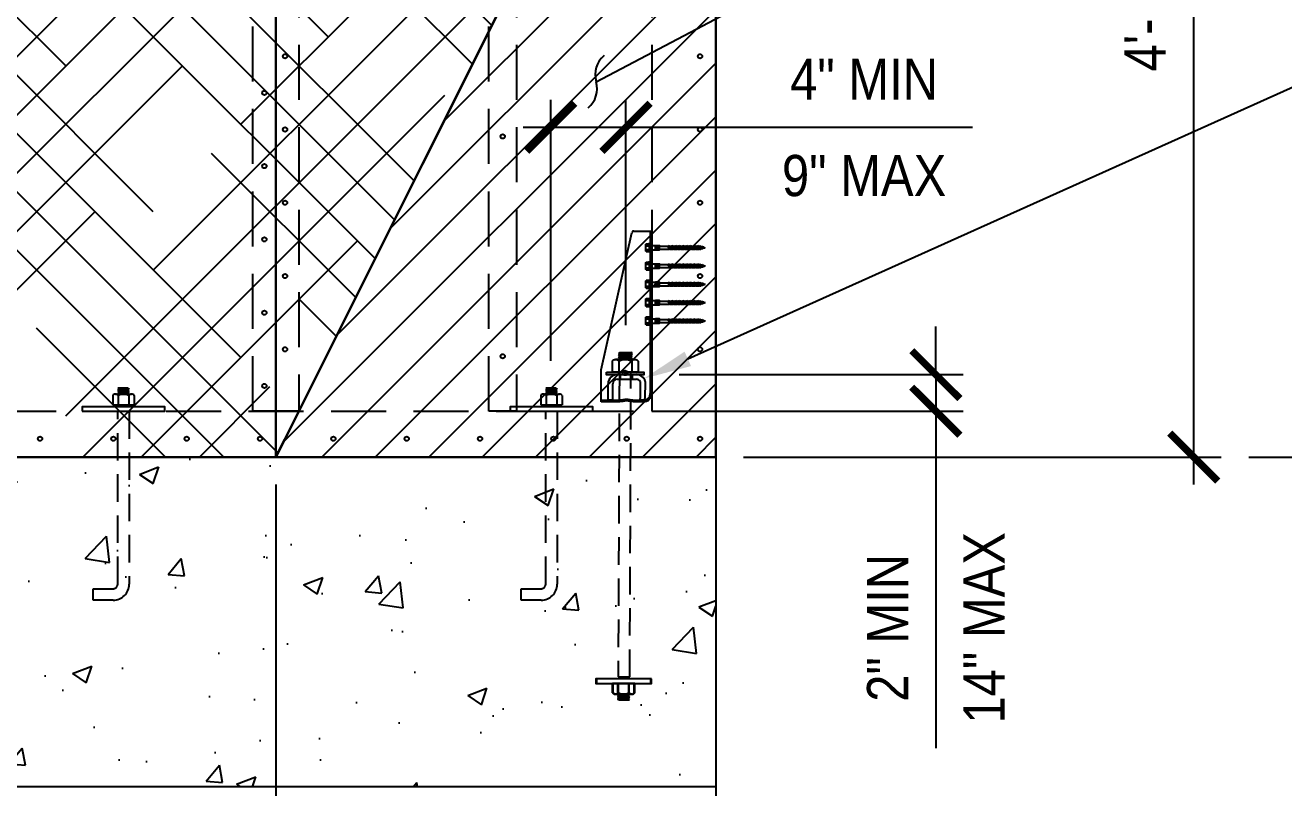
# Model space of a CAD drawing. Header units: inches. Extents: x -16404 to 14624, y -1591 to 16152.
# Drawn here: x 9926.6 to 9995.3, y 6090 to 6131.6 of the extents above; entities that cross this region are included whole.
import ezdxf
from ezdxf import colors
from ezdxf.entities.mleader import LeaderData, LeaderLine
from ezdxf.math import Vec2, Vec3
from ezdxf.xclip import XClip

# ---------------------------------------------------------------- set-up
doc = ezdxf.new("R2010")
doc.units = ezdxf.units.IN
doc.header["$LTSCALE"] = 24
doc.header["$MEASUREMENT"] = 0
doc.header["$XCLIPFRAME"] = 2
for name, pattern in [('HIDDEN2', [0.1875, 0.125, -0.0625]), ('HIDDEN4', [0.09375, 0.0625, -0.03125]), ('HIDDEN8', [0.04625, 0.03125, -0.015])]:
    doc.linetypes.add(name, pattern=pattern)
doc.layers.get('0').update_dxf_attribs({"linetype": 'CONTINUOUS'})
doc.layers.get('DefPoints').update_dxf_attribs({"color": 251, "linetype": 'CONTINUOUS'})
for name, color, linetype, plot in [('DESIGNER COMMENTS', 221, 'CONTINUOUS', False), ('NON-PLOT', 253, 'CONTINUOUS', False), ('S-ANNO-NONPLOT', 253, 'CONTINUOUS', False)]:
    doc.layers.add(name, color=color, linetype=linetype, plot=plot)
for name, color, linetype in [('S-ANNO-DIMS', 2, 'CONTINUOUS'), ('S-ANNO-NOTE', 4, 'CONTINUOUS'), ('S-BOLT', 2, 'CONTINUOUS'), ('S-CONC', 4, 'CONTINUOUS'), ('S-FASTENERS', 1, 'CONTINUOUS'), ('S-SIMPSON', 2, 'CONTINUOUS'), ('S-TYP DETAIL BLOCKS', 1, 'CONTINUOUS'), ('S-WOOD', 3, 'CONTINUOUS')]:
    doc.layers.add(name, color=color, linetype=linetype)
doc.layers.add('S-HATCH1', color=1, linetype='CONTINUOUS', transparency=0.5)
doc.layers.add('S-HATCH2', color=2, linetype='CONTINUOUS', transparency=0.5)
doc.styles.add('Arial', font='arial.ttf', dxfattribs={"width": 0.85})
doc.dimstyles.new('DIM-24_Se', dxfattribs={"dimscale": 24, "dimtxt": 0.09375, "dimasz": 0.109375, "dimexe": 0.0625, "dimexo": 0.0625, "dimgap": 0.0625, "dimtad": 1, "dimdec": 4, "dimzin": 11, "dimdsep": 46, "dimlunit": 4, "dimtxsty": 'Arial', "dimblk": 'ARCHTICK', "dimcen": 0.125, "dimdle": 0.0625, "dimclrd": 256, "dimclre": 256, "dimclrt": 4, "dimadec": 0, "dimazin": 0, "dimtfac": 0.75, "dimtdec": 4, "dimtmove": 0, "dimatfit": 3, "dimfxl": 1, "dimfrac": 1, "dimtolj": 1, "dimtzin": 0, "dimarcsym": 0})

# ---------------------------------------------------------------- blocks, each defined once
blk = doc.blocks.new('NUT-w-3in-WASHER-sm-new')
at = {"layer": 'S-SIMPSON'}
for p, q in [((-0.586, 0.758), (-0.586, 0.25)), ((-0.439, 0.836), (0.44, 0.836)), ((0.245, 1.148), (-0.312, 1.148)), ((-0.312, 1.148), (-0.245, 1.109)), ((-0.312, 1.07), (-0.245, 1.109)), ((0.313, 1.031), (-0.312, 1.07)), ((-0.312, 1.07), (-0.245, 1.031)), ((-0.312, 0.992), (-0.245, 1.031)), ((0.313, 0.953), (-0.312, 0.992)), ((-0.312, 0.992), (-0.245, 0.953)), ((-0.312, 0.914), (-0.245, 0.953)), ((0.313, 0.875), (-0.312, 0.914)), ((-0.312, 0.914), (-0.245, 0.875)), ((-0.312, 0.836), (-0.245, 0.875)), ((-0.293, 0.758), (-0.293, 0.25)), ((-0.245, 1.109), (0.245, 1.07)), ((-0.245, 1.031), (0.245, 0.992)), ((-0.245, 0.953), (0.245, 0.914)), ((-0.245, 0.875), (0.245, 0.836)), ((0.313, 1.109), (-0.055, 1.132)), ((0.245, 1.148), (0.245, 1.148)), ((0.245, 1.148), (0.313, 1.109)), ((0.245, 1.07), (0.313, 1.109)), ((0.245, 1.07), (0.313, 1.031)), ((0.245, 0.992), (0.313, 1.031)), ((0.245, 0.992), (0.313, 0.953)), ((0.245, 0.914), (0.313, 0.953)), ((0.245, 0.914), (0.313, 0.875)), ((0.245, 0.836), (0.313, 0.875)), ((0.293, 0.758), (0.293, 0.25)), ((0.587, 0.758), (0.587, 0.25)), ((-0.586, 0.25), (-0.527, 0.25)), ((-0.527, 0.25), (0.527, 0.25)), ((0.527, 0.25), (0.587, 0.25))]:
    blk.add_line(p, q, dxfattribs=at)
blk.add_lwpolyline([(-1.5, 0), (1.5, 0), (1.5, 0.25), (-1.5, 0.25)], close=True, dxfattribs=at)
for centre, radius, start, end in [((-0.44, 0.659), 0.177, 33.89006, 146.10994), ((0, 0.247), 0.589, 60.15828, 119.84172), ((0.44, 0.659), 0.177, 33.89006, 146.10994)]:
    blk.add_arc(centre, radius, start, end, dxfattribs=at)
blk = doc.blocks.new('NUT-SM-THREADS-new')
for p, q in [((-0.703, 0.938), (0.704, 0.938)), ((0.392, 1.437), (-0.5, 1.437)), ((-0.5, 1.437), (-0.391, 1.375)), ((-0.5, 1.312), (-0.391, 1.375)), ((0.5, 1.25), (-0.5, 1.312)), ((-0.5, 1.312), (-0.391, 1.25)), ((-0.5, 1.187), (-0.391, 1.25)), ((0.5, 1.125), (-0.5, 1.187)), ((-0.5, 1.187), (-0.391, 1.125)), ((-0.5, 1.062), (-0.391, 1.125)), ((0.5, 1), (-0.5, 1.062)), ((-0.5, 1.062), (-0.391, 1)), ((-0.5, 0.938), (-0.391, 1)), ((-0.391, 1.375), (0.392, 1.312)), ((-0.391, 1.25), (0.392, 1.187)), ((-0.391, 1.125), (0.392, 1.062)), ((-0.391, 1), (0.392, 0.938)), ((0.5, 1.375), (-0.087, 1.412)), ((0.392, 1.437), (0.392, 1.437)), ((0.392, 1.437), (0.5, 1.375)), ((0.392, 1.312), (0.5, 1.375)), ((0.392, 1.312), (0.5, 1.25)), ((0.392, 1.187), (0.5, 1.25)), ((0.392, 1.187), (0.5, 1.125)), ((0.392, 1.062), (0.5, 1.125)), ((0.392, 1.062), (0.5, 1)), ((0.392, 0.938), (0.5, 1)), ((-0.938, 0.812), (-0.938, 0)), ((-0.938, 0), (-0.844, 0)), ((-0.844, 0), (0.844, 0)), ((-0.469, 0.812), (-0.469, 0)), ((0.469, 0.812), (0.469, 0)), ((0.844, 0), (0.939, 0)), ((0.939, 0.812), (0.939, 0))]:
    blk.add_line(p, q)
for centre, radius, start, end in [((-0.703, 0.655), 0.283, 33.89006, 146.10994), ((0, -0.005), 0.943, 60.15828, 119.84172), ((0.704, 0.655), 0.283, 33.89006, 146.10994)]:
    blk.add_arc(centre, radius, start, end)
blk = doc.blocks.new('*U381')
at = {"layer": 'S-WOOD', "color": 1}
blk.add_circle((0, 0), 0.119, dxfattribs=at)
blk = doc.blocks.new('*U382')
at = {"layer": 'S-WOOD', "color": 0, "linetype": 'ByBlock', "lineweight": -2, "transparency": 16777216}
for p in [(0, 16), (0, 12), (0, 8), (0, 4), (0, 0)]:
    blk.add_blockref('*U381', p, dxfattribs=at)
blk = doc.blocks.new('*U431')
at = {"layer": 'S-WOOD', "color": 1}
blk.add_circle((0, 0), 0.119, dxfattribs=at)
blk = doc.blocks.new('*U432')
at = {"layer": 'S-WOOD', "color": 0, "linetype": 'ByBlock', "lineweight": -2, "transparency": 16777216}
for p in [(0, 16), (0, 12), (0, 8), (0, 4), (0, 0)]:
    blk.add_blockref('*U431', p, dxfattribs=at)
blk = doc.blocks.new('*U383')
at = {"layer": 'S-WOOD', "color": 1}
blk.add_circle((0, 0), 0.119, dxfattribs=at)
blk = doc.blocks.new('*U384')
at = {"layer": 'S-WOOD', "color": 0, "linetype": 'ByBlock', "lineweight": -2, "transparency": 16777216}
for p in [(0, 16), (0, 12), (0, 8), (0, 4), (0, 0)]:
    blk.add_blockref('*U383', p, dxfattribs=at)
blk = doc.blocks.new('*U389')
at = {"layer": 'S-WOOD', "color": 1}
blk.add_circle((0, 0), 0.119, dxfattribs=at)
blk = doc.blocks.new('*U390')
at = {"layer": 'S-WOOD', "color": 0, "linetype": 'ByBlock', "lineweight": -2, "transparency": 16777216}
for p in [(0, 36), (0, 32), (0, 28), (0, 24), (0, 20), (0, 16), (0, 12), (0, 8), (0, 4), (0, 0)]:
    blk.add_blockref('*U389', p, dxfattribs=at)
blk = doc.blocks.new('*U414')
at = {"layer": 'S-WOOD', "color": 1}
blk.add_circle((0, 0), 0.119, dxfattribs=at)
blk = doc.blocks.new('*U415')
at = {"layer": 'S-WOOD', "color": 0, "linetype": 'ByBlock', "lineweight": -2, "transparency": 16777216}
for p in [(0, 12), (0, 0)]:
    blk.add_blockref('*U414', p, dxfattribs=at)
blk = doc.blocks.new('_ARCHTICK')
at = {"color": 0, "linetype": 'ByBlock', "const_width": 0.15}
blk.add_lwpolyline([(-0.5, -0.5), (0.5, 0.5)], dxfattribs=at)
blk = doc.blocks.new('*D2536')
at = {"layer": 'DefPoints', "color": 0, "transparency": 16777216}
for p in [(231.477, 100.559), (231.477, 98.559), (246.977, 98.559)]:
    blk.add_point(p, dxfattribs=at)
at = {"layer": 'S-ANNO-DIMS', "lineweight": -2, "transparency": 16777216}
for p, q in [((246.977, 100.559), (246.977, 103.184)), ((232.977, 100.559), (248.477, 100.559)), ((246.977, 100.559), (246.977, 98.559)), ((232.977, 98.559), (248.477, 98.559)), ((246.977, 98.559), (246.977, 80.165))]:
    blk.add_line(p, q, dxfattribs=at)
at = {"layer": 'S-ANNO-DIMS', "lineweight": -2, "transparency": 16777216, "xscale": 2.625, "yscale": 2.625, "zscale": 2.625}
for p, rotation in [((246.977, 100.559), 270), ((246.977, 98.559), 90)]:
    blk.add_blockref('_ARCHTICK', p, dxfattribs=dict(at, rotation=rotation))
at = {"layer": 'S-ANNO-DIMS', "color": 4, "transparency": 16777216, "char_height": 2.25, "attachment_point": 5, "rotation": 90, "style": 'Arial'}
for s, insert in [('\\A1;14" MAX', (249.608, 86.737)), ('\\A1;2" MIN', (244.347, 86.737))]:
    blk.add_mtext(s, dxfattribs=dict(at, insert=insert))
blk = doc.blocks.new('*D2537')
at = {"layer": 'DefPoints', "color": 0, "transparency": 16777216}
for p in [(234.977, 144.059), (261.047, 144.059), (234.977, 96.059)]:
    blk.add_point(p, dxfattribs=at)
at = {"layer": 'S-ANNO-DIMS', "lineweight": -2, "transparency": 16777216}
for p, q in [((261.047, 94.559), (261.047, 145.559)), ((236.477, 144.059), (262.547, 144.059)), ((236.477, 96.059), (262.547, 96.059))]:
    blk.add_line(p, q, dxfattribs=at)
at = {"layer": 'S-ANNO-DIMS', "lineweight": -2, "transparency": 16777216, "xscale": 2.625, "yscale": 2.625, "zscale": 2.625}
for p, rotation in [((261.047, 144.059), 90), ((261.047, 96.059), 270)]:
    blk.add_blockref('_ARCHTICK', p, dxfattribs=dict(at, rotation=rotation))
at = {"layer": 'S-ANNO-DIMS', "color": 4, "transparency": 16777216, "insert": (258.398, 122.737), "char_height": 2.25, "attachment_point": 5, "rotation": 90, "style": 'Arial'}
blk.add_mtext('\\A1;4\'-0" TYP', dxfattribs=at)
blk = doc.blocks.new('*D2538')
at = {"layer": 'DefPoints', "color": 0, "transparency": 16777216}
for p in [(210.977, 96.059), (234.977, 96.059), (210.977, 66.059)]:
    blk.add_point(p, dxfattribs=at)
at = {"layer": 'S-ANNO-DIMS', "lineweight": -2, "transparency": 16777216}
for p, q in [((210.977, 94.559), (210.977, 64.559)), ((234.977, 94.559), (234.977, 64.559)), ((236.477, 66.059), (209.477, 66.059))]:
    blk.add_line(p, q, dxfattribs=at)
at = {"layer": 'S-ANNO-DIMS', "lineweight": -2, "transparency": 16777216, "xscale": 2.625, "yscale": 2.625, "zscale": 2.625, "rotation": 180}
blk.add_blockref('_ARCHTICK', (210.977, 66.059), dxfattribs=at)
at = {"layer": 'S-ANNO-DIMS', "lineweight": -2, "transparency": 16777216, "xscale": 2.625, "yscale": 2.625, "zscale": 2.625}
blk.add_blockref('_ARCHTICK', (234.977, 66.059), dxfattribs=at)
at = {"layer": 'S-ANNO-DIMS', "color": 4, "transparency": 16777216, "insert": (222.977, 68.708), "char_height": 2.25, "attachment_point": 5, "style": 'Arial'}
blk.add_mtext('\\A1;2\'-0" TYP', dxfattribs=at)
blk = doc.blocks.new('PHD2-R')
for p, q in [((0, 1.75), (1.667, 9.219)), ((1.784, 9.312), (2.75, 9.312)), ((2.675, 9.312), (2.675, 0.45)), ((2.75, 9.312), (2.75, 0.45)), ((0, 0), (0, 1.75)), ((0.875, 1.481), (1.914, 1.481)), ((1.04, 1.481), (1.04, 1.231)), ((1.71, 1.231), (1.71, 1.481)), ((0.375, 0.106), (0.375, 0.981)), ((0.625, 0.106), (0.625, 0.981)), ((0.875, 1.231), (1.914, 1.231)), ((2.128, 1.111), (2.125, 0.176)), ((2.397, 1.111), (2.375, 0.176)), ((0.94, 0.075), (0, 0.075)), ((0.937, 0), (0, 0)), ((0.375, 0.106), (0.625, 0.106)), ((0.937, 0), (0.96, 0.005)), ((0.944, 0.079), (0.984, 0.087)), ((0.96, 0.005), (0.999, 0.013)), ((0.986, 0.087), (1.04, 0.097)), ((0.999, 0.013), (1.053, 0.023)), ((1.043, 0.097), (1.111, 0.107)), ((1.053, 0.023), (1.121, 0.032)), ((1.114, 0.107), (1.193, 0.114)), ((1.121, 0.032), (1.199, 0.039)), ((1.197, 0.114), (1.279, 0.116)), ((1.199, 0.039), (1.281, 0.041)), ((1.469, 0.116), (1.281, 0.116)), ((1.469, 0.041), (1.281, 0.041)), ((1.469, 0.041), (1.551, 0.039)), ((1.471, 0.116), (1.553, 0.114)), ((1.551, 0.039), (1.629, 0.032)), ((1.557, 0.114), (1.635, 0.107)), ((1.629, 0.032), (1.697, 0.023)), ((1.639, 0.107), (1.707, 0.097)), ((1.697, 0.023), (1.751, 0.013)), ((1.71, 0.097), (1.764, 0.087)), ((1.751, 0.013), (1.79, 0.005)), ((1.766, 0.087), (1.805, 0.079)), ((1.813, 0.075), (1.79, 0.08)), ((1.79, 0.005), (1.79, 0.005)), ((1.79, 0.005), (1.813, 0)), ((2.3, 0.075), (1.81, 0.075)), ((1.813, 0), (1.81, 0)), ((2.3, 0), (1.813, 0)), ((2.125, 0.106), (2.125, 0.176)), ((2.125, 0.106), (2.375, 0.106)), ((2.375, 0.106), (2.375, 0.176))]:
    blk.add_line(p, q)
for radius in [0.125, 0.0312]:
    blk.add_circle((1.3, 1.575), radius)
for centre, radius, start, end in [((1.784, 9.192), 0.12, 90, 167.42106), ((0.875, 0.981), 0.5, 90, 180), ((1.914, 0.981), 0.5, 15.06193, 90), ((0.875, 0.981), 0.25, 90, 180), ((1.914, 0.981), 0.25, 31.31386, 90), ((2.3, 0.45), 0.375, 270, 0), ((2.3, 0.45), 0.45, 270, 0)]:
    blk.add_arc(centre, radius, start, end)
blk = doc.blocks.new('NUT-w-WASHER-sm-new')
blk.add_lwpolyline([(1.365, 0.172), (-1.365, 0.172), (-1.365, 0), (1.365, 0)], close=True)
blk.add_blockref('NUT-SM-THREADS-new', (0, 0.172))
blk = doc.blocks.new('SDS.25X3-f')
at = {"layer": 'S-SIMPSON'}
for p, q in [((0.26, 0.05), (-0.26, 0.05)), ((-0.26, 0.05), (-0.26, 0)), ((0.26, 0), (-0.26, 0)), ((-0.217, 0.224), (-0.217, 0.05)), ((0.162, 0.24), (-0.162, 0.24)), ((-0.108, 0.224), (-0.108, 0.05)), ((0.108, 0.224), (0.108, 0.05)), ((0.217, 0.224), (0.217, 0.05)), ((0.26, 0.05), (0.26, 0)), ((-0.126, -0.286), (-0.126, -0.5)), ((0.126, -0.286), (-0.126, -0.286)), ((0.128, -0.5), (-0.124, -0.5)), ((-0.087, -0.536), (-0.123, -0.5)), ((-0.087, -0.536), (-0.087, -1)), ((-0.087, -0.575), (-0.087, -1)), ((-0.082, -0.286), (-0.082, -0.5)), ((-0.019, -0.286), (-0.019, -0.5)), ((0.049, -0.286), (0.049, -0.5)), ((0.123, -0.5), (0.087, -0.536)), ((0.087, -0.532), (0.087, -1.05)), ((0.087, -0.532), (0.087, -1.05)), ((0.102, -0.286), (0.102, -0.5)), ((0.126, -0.286), (0.126, -0.5)), ((-0.087, -1.025), (-0.123, -1)), ((-0.123, -1.1), (0.087, -1.05)), ((-0.123, -1.1), (0.087, -1.05)), ((0.123, -1.056), (-0.123, -1.1)), ((0.123, -1.056), (-0.123, -1.1)), ((-0.087, -1.125), (-0.123, -1.1)), ((-0.087, -1.125), (-0.123, -1.1)), ((-0.123, -1.2), (0.087, -1.15)), ((-0.123, -1.2), (0.087, -1.15)), ((-0.123, -1.2), (0.087, -1.15)), ((0.123, -1.156), (-0.123, -1.2)), ((0.123, -1.156), (-0.123, -1.2)), ((0.123, -1.156), (-0.123, -1.2)), ((-0.087, -1.225), (-0.123, -1.2)), ((-0.087, -1.225), (-0.123, -1.2)), ((-0.087, -1.225), (-0.123, -1.2)), ((-0.123, -1.3), (0.087, -1.25)), ((-0.123, -1.3), (0.087, -1.25)), ((-0.123, -1.3), (0.087, -1.25)), ((0.123, -1.256), (-0.123, -1.3)), ((0.123, -1.256), (-0.123, -1.3)), ((0.123, -1.256), (-0.123, -1.3)), ((-0.087, -1.325), (-0.123, -1.3)), ((-0.087, -1.325), (-0.123, -1.3)), ((-0.087, -1.325), (-0.123, -1.3)), ((-0.123, -1.4), (0.087, -1.35)), ((-0.123, -1.4), (0.087, -1.35)), ((-0.123, -1.4), (0.087, -1.35)), ((-0.123, -1.4), (0.087, -1.35)), ((0.123, -1.356), (-0.123, -1.4)), ((0.123, -1.356), (-0.123, -1.4)), ((0.123, -1.356), (-0.123, -1.4)), ((0.123, -1.356), (-0.123, -1.4)), ((-0.087, -1.025), (0, -1.003)), ((-0.087, -1.025), (-0.087, -1.091)), ((-0.087, -1.025), (-0.087, -1.091)), ((-0.087, -1.025), (-0.087, -1.091)), ((-0.087, -1.025), (-0.087, -1.091)), ((-0.087, -1.025), (-0.087, -1.091)), ((-0.087, -1.025), (-0.087, -1.091)), ((-0.087, -1.025), (-0.087, -1.091)), ((-0.087, -1.025), (-0.087, -1.091)), ((-0.087, -1.125), (0.087, -1.082)), ((-0.087, -1.125), (0.087, -1.082)), ((-0.087, -1.125), (-0.087, -1.191)), ((-0.087, -1.125), (-0.087, -1.191)), ((-0.087, -1.125), (-0.087, -1.191)), ((-0.087, -1.125), (-0.087, -1.191)), ((-0.087, -1.125), (-0.087, -1.191)), ((-0.087, -1.125), (-0.087, -1.191)), ((-0.087, -1.125), (-0.087, -1.191)), ((-0.087, -1.225), (0.087, -1.182)), ((-0.087, -1.225), (0.087, -1.182)), ((-0.087, -1.225), (0.087, -1.182)), ((-0.087, -1.225), (-0.087, -1.291)), ((-0.087, -1.225), (-0.087, -1.291)), ((-0.087, -1.225), (-0.087, -1.291)), ((-0.087, -1.225), (-0.087, -1.291)), ((-0.087, -1.225), (-0.087, -1.291)), ((-0.087, -1.325), (0.087, -1.282)), ((-0.087, -1.325), (0.087, -1.282)), ((-0.087, -1.325), (0.087, -1.282)), ((-0.087, -1.325), (-0.087, -1.391)), ((-0.087, -1.325), (-0.087, -1.391)), ((-0.087, -1.325), (-0.087, -1.391)), ((-0.087, -1.325), (-0.087, -1.391)), ((-0.087, -1.325), (-0.087, -1.391)), ((-0.087, -1.325), (-0.087, -1.391)), ((-0.087, -1.325), (-0.087, -1.391)), ((-0.087, -1.325), (-0.087, -1.391)), ((0.087, -0.982), (0.087, -1.05)), ((0.087, -0.982), (0.087, -1.05)), ((0.087, -0.982), (0.087, -1.05)), ((0.087, -0.982), (0.087, -1.05)), ((0.087, -1.05), (0.123, -1.056)), ((0.087, -1.05), (0.123, -1.056)), ((0.087, -1.082), (0.123, -1.056)), ((0.087, -1.082), (0.123, -1.056)), ((0.087, -1.082), (0.087, -1.15)), ((0.087, -1.082), (0.087, -1.15)), ((0.087, -1.082), (0.087, -1.15)), ((0.087, -1.082), (0.087, -1.15)), ((0.087, -1.082), (0.087, -1.15)), ((0.087, -1.082), (0.087, -1.15)), ((0.087, -1.082), (0.087, -1.15)), ((0.087, -1.15), (0.123, -1.156)), ((0.087, -1.15), (0.123, -1.156)), ((0.087, -1.15), (0.123, -1.156)), ((0.087, -1.182), (0.123, -1.156)), ((0.087, -1.182), (0.123, -1.156)), ((0.087, -1.182), (0.123, -1.156)), ((0.087, -1.182), (0.087, -1.25)), ((0.087, -1.182), (0.087, -1.25)), ((0.087, -1.182), (0.087, -1.25)), ((0.087, -1.182), (0.087, -1.25)), ((0.087, -1.182), (0.087, -1.25)), ((0.087, -1.25), (0.123, -1.256)), ((0.087, -1.25), (0.123, -1.256)), ((0.087, -1.25), (0.123, -1.256)), ((0.087, -1.282), (0.123, -1.256)), ((0.087, -1.282), (0.123, -1.256)), ((0.087, -1.282), (0.123, -1.256)), ((0.087, -1.282), (0.087, -1.35)), ((0.087, -1.282), (0.087, -1.35)), ((0.087, -1.282), (0.087, -1.35)), ((0.087, -1.282), (0.087, -1.35)), ((0.087, -1.282), (0.087, -1.35)), ((0.087, -1.282), (0.087, -1.35)), ((0.087, -1.282), (0.087, -1.35)), ((0.087, -1.282), (0.087, -1.35)), ((0.087, -1.35), (0.123, -1.356)), ((0.087, -1.35), (0.123, -1.356)), ((0.087, -1.35), (0.123, -1.356)), ((0.087, -1.35), (0.123, -1.356)), ((0.087, -1.382), (0.123, -1.356)), ((0.087, -1.382), (0.123, -1.356)), ((0.087, -1.382), (0.123, -1.356)), ((0.087, -1.382), (0.123, -1.356)), ((-0.087, -1.425), (-0.123, -1.4)), ((-0.087, -1.425), (-0.123, -1.4)), ((-0.087, -1.425), (-0.123, -1.4)), ((-0.087, -1.425), (-0.123, -1.4)), ((-0.123, -1.5), (0.087, -1.45)), ((-0.123, -1.5), (0.087, -1.45)), ((-0.123, -1.5), (0.087, -1.45)), ((-0.123, -1.5), (0.087, -1.45)), ((0.123, -1.456), (-0.123, -1.5)), ((0.123, -1.456), (-0.123, -1.5)), ((0.123, -1.456), (-0.123, -1.5)), ((0.123, -1.456), (-0.123, -1.5)), ((-0.087, -1.525), (-0.123, -1.5)), ((-0.087, -1.525), (-0.123, -1.5)), ((-0.087, -1.525), (-0.123, -1.5)), ((-0.087, -1.525), (-0.123, -1.5)), ((-0.087, -1.525), (-0.123, -1.5)), ((-0.123, -1.6), (0.087, -1.55)), ((-0.123, -1.6), (0.087, -1.55)), ((-0.123, -1.6), (0.087, -1.55)), ((-0.123, -1.6), (0.087, -1.55)), ((0.123, -1.556), (-0.123, -1.6)), ((0.123, -1.556), (-0.123, -1.6)), ((0.123, -1.556), (-0.123, -1.6)), ((0.123, -1.556), (-0.123, -1.6)), ((-0.087, -1.625), (-0.123, -1.6)), ((-0.087, -1.625), (-0.123, -1.6)), ((-0.087, -1.625), (-0.123, -1.6)), ((-0.087, -1.625), (-0.123, -1.6)), ((-0.123, -1.7), (0.087, -1.65)), ((-0.123, -1.7), (0.087, -1.65)), ((-0.123, -1.7), (0.087, -1.65)), ((-0.123, -1.7), (0.087, -1.65)), ((-0.123, -1.7), (0.087, -1.65)), ((0.123, -1.656), (-0.123, -1.7)), ((0.123, -1.656), (-0.123, -1.7)), ((0.123, -1.656), (-0.123, -1.7)), ((0.123, -1.656), (-0.123, -1.7)), ((0.123, -1.656), (-0.123, -1.7)), ((-0.087, -1.725), (-0.123, -1.7)), ((-0.087, -1.725), (-0.123, -1.7)), ((-0.087, -1.725), (-0.123, -1.7)), ((-0.087, -1.725), (-0.123, -1.7)), ((-0.087, -1.725), (-0.123, -1.7)), ((-0.123, -1.8), (0.087, -1.75)), ((-0.123, -1.8), (0.087, -1.75)), ((-0.123, -1.8), (0.087, -1.75)), ((-0.123, -1.8), (0.087, -1.75)), ((0.123, -1.756), (-0.123, -1.8)), ((0.123, -1.756), (-0.123, -1.8)), ((0.123, -1.756), (-0.123, -1.8)), ((0.123, -1.756), (-0.123, -1.8)), ((-0.087, -1.825), (-0.123, -1.8)), ((-0.087, -1.825), (-0.123, -1.8)), ((-0.087, -1.825), (-0.123, -1.8)), ((-0.087, -1.825), (-0.123, -1.8)), ((-0.123, -1.9), (0.087, -1.85)), ((-0.123, -1.9), (0.087, -1.85)), ((-0.123, -1.9), (0.087, -1.85)), ((-0.123, -1.9), (0.087, -1.85)), ((0.123, -1.856), (-0.123, -1.9)), ((0.123, -1.856), (-0.123, -1.9)), ((0.123, -1.856), (-0.123, -1.9)), ((0.123, -1.856), (-0.123, -1.9)), ((-0.087, -1.925), (-0.123, -1.9)), ((-0.087, -1.925), (-0.123, -1.9)), ((-0.087, -1.925), (-0.123, -1.9)), ((-0.087, -1.925), (-0.123, -1.9)), ((-0.123, -2), (0.087, -1.95)), ((-0.123, -2), (0.087, -1.95)), ((-0.123, -2), (0.087, -1.95)), ((-0.123, -2), (0.087, -1.95)), ((0.123, -1.956), (-0.123, -2)), ((0.123, -1.956), (-0.123, -2)), ((0.123, -1.956), (-0.123, -2)), ((0.123, -1.956), (-0.123, -2)), ((-0.087, -2.025), (-0.123, -2)), ((-0.087, -2.025), (-0.123, -2)), ((-0.087, -2.025), (-0.123, -2)), ((-0.087, -2.025), (-0.123, -2)), ((-0.123, -2.1), (0.087, -2.05)), ((-0.123, -2.1), (0.087, -2.05)), ((0.123, -2.056), (-0.123, -2.1)), ((0.123, -2.056), (-0.123, -2.1)), ((-0.087, -1.425), (0.087, -1.382)), ((-0.087, -1.425), (0.087, -1.382)), ((-0.087, -1.425), (0.087, -1.382)), ((-0.087, -1.425), (0.087, -1.382)), ((-0.087, -1.425), (-0.087, -1.491)), ((-0.087, -1.425), (-0.087, -1.491)), ((-0.087, -1.425), (-0.087, -1.491)), ((-0.087, -1.425), (-0.087, -1.491)), ((-0.087, -1.425), (-0.087, -1.491)), ((-0.087, -1.425), (-0.087, -1.491)), ((-0.087, -1.525), (0.087, -1.482)), ((-0.087, -1.525), (0.087, -1.482)), ((-0.087, -1.525), (0.087, -1.482)), ((-0.087, -1.525), (0.087, -1.482)), ((-0.087, -1.525), (0, -1.503)), ((-0.087, -1.525), (-0.087, -1.591)), ((-0.087, -1.525), (-0.087, -1.591)), ((-0.087, -1.525), (-0.087, -1.591)), ((-0.087, -1.525), (-0.087, -1.591)), ((-0.087, -1.525), (-0.087, -1.591)), ((-0.087, -1.525), (-0.087, -1.591)), ((-0.087, -1.525), (-0.087, -1.591)), ((-0.087, -1.625), (0.087, -1.582)), ((-0.087, -1.625), (0.087, -1.582)), ((-0.087, -1.625), (0.087, -1.582)), ((-0.087, -1.625), (0.087, -1.582)), ((-0.087, -1.625), (-0.087, -1.691)), ((-0.087, -1.625), (-0.087, -1.691)), ((-0.087, -1.625), (-0.087, -1.691)), ((-0.087, -1.625), (-0.087, -1.691)), ((-0.087, -1.625), (-0.087, -1.691)), ((-0.087, -1.625), (-0.087, -1.691)), ((-0.087, -1.625), (-0.087, -1.691)), ((-0.087, -1.725), (0.087, -1.682)), ((-0.087, -1.725), (0.087, -1.682)), ((-0.087, -1.725), (0.087, -1.682)), ((-0.087, -1.725), (0.087, -1.682)), ((-0.087, -1.725), (0.087, -1.682)), ((-0.087, -1.725), (-0.087, -1.791)), ((-0.087, -1.725), (-0.087, -1.791)), ((-0.087, -1.725), (-0.087, -1.791)), ((-0.087, -1.725), (-0.087, -1.791)), ((-0.087, -1.825), (0.087, -1.782)), ((-0.087, -1.825), (0.087, -1.782)), ((-0.087, -1.825), (0.087, -1.782)), ((-0.087, -1.825), (0.087, -1.782)), ((-0.087, -1.825), (-0.087, -1.891)), ((-0.087, -1.825), (-0.087, -1.891)), ((-0.087, -1.825), (-0.087, -1.891)), ((-0.087, -1.825), (-0.087, -1.891)), ((-0.087, -1.825), (-0.087, -1.891)), ((-0.087, -1.825), (-0.087, -1.891)), ((-0.087, -1.925), (0.087, -1.882)), ((-0.087, -1.925), (0.087, -1.882)), ((-0.087, -1.925), (0.087, -1.882)), ((-0.087, -1.925), (0.087, -1.882)), ((-0.087, -1.925), (-0.087, -1.991)), ((-0.087, -1.925), (-0.087, -1.991)), ((-0.087, -1.925), (-0.087, -1.991)), ((-0.087, -1.925), (-0.087, -1.991)), ((-0.087, -2.025), (0.087, -1.982)), ((-0.087, -2.025), (0.087, -1.982)), ((-0.087, -2.025), (0.087, -1.982)), ((-0.087, -2.025), (0.087, -1.982)), ((-0.087, -2.025), (-0.087, -2.091)), ((0.087, -1.382), (0.087, -1.45)), ((0.087, -1.382), (0.087, -1.45)), ((0.087, -1.382), (0.087, -1.45)), ((0.087, -1.382), (0.087, -1.45)), ((0.087, -1.382), (0.087, -1.45)), ((0.087, -1.382), (0.087, -1.45)), ((0.087, -1.45), (0.123, -1.456)), ((0.087, -1.45), (0.123, -1.456)), ((0.087, -1.45), (0.123, -1.456)), ((0.087, -1.45), (0.123, -1.456)), ((0.087, -1.482), (0.123, -1.456)), ((0.087, -1.482), (0.123, -1.456)), ((0.087, -1.482), (0.123, -1.456)), ((0.087, -1.482), (0.123, -1.456)), ((0.087, -1.482), (0.087, -1.55)), ((0.087, -1.482), (0.087, -1.55)), ((0.087, -1.482), (0.087, -1.55)), ((0.087, -1.482), (0.087, -1.55)), ((0.087, -1.482), (0.087, -1.55)), ((0.087, -1.482), (0.087, -1.55)), ((0.087, -1.482), (0.087, -1.55)), ((0.087, -1.55), (0.123, -1.556)), ((0.087, -1.55), (0.123, -1.556)), ((0.087, -1.55), (0.123, -1.556)), ((0.087, -1.55), (0.123, -1.556)), ((0.087, -1.582), (0.123, -1.556)), ((0.087, -1.582), (0.123, -1.556)), ((0.087, -1.582), (0.123, -1.556)), ((0.087, -1.582), (0.123, -1.556)), ((0.087, -1.582), (0.087, -1.65)), ((0.087, -1.582), (0.087, -1.65)), ((0.087, -1.582), (0.087, -1.65)), ((0.087, -1.582), (0.087, -1.65)), ((0.087, -1.582), (0.087, -1.65)), ((0.087, -1.582), (0.087, -1.65)), ((0.087, -1.582), (0.087, -1.65)), ((0.087, -1.65), (0.123, -1.656)), ((0.087, -1.65), (0.123, -1.656)), ((0.087, -1.65), (0.123, -1.656)), ((0.087, -1.65), (0.123, -1.656)), ((0.087, -1.65), (0.123, -1.656)), ((0.087, -1.682), (0.123, -1.656)), ((0.087, -1.682), (0.123, -1.656)), ((0.087, -1.682), (0.123, -1.656)), ((0.087, -1.682), (0.123, -1.656)), ((0.087, -1.682), (0.123, -1.656)), ((0.087, -1.682), (0.087, -1.75)), ((0.087, -1.682), (0.087, -1.75)), ((0.087, -1.682), (0.087, -1.75)), ((0.087, -1.682), (0.087, -1.75)), ((0.087, -1.75), (0.123, -1.756)), ((0.087, -1.75), (0.123, -1.756)), ((0.087, -1.75), (0.123, -1.756)), ((0.087, -1.75), (0.123, -1.756)), ((0.087, -1.782), (0.123, -1.756)), ((0.087, -1.782), (0.123, -1.756)), ((0.087, -1.782), (0.123, -1.756)), ((0.087, -1.782), (0.123, -1.756)), ((0.087, -1.782), (0.087, -1.85)), ((0.087, -1.782), (0.087, -1.85)), ((0.087, -1.782), (0.087, -1.85)), ((0.087, -1.782), (0.087, -1.85)), ((0.087, -1.782), (0.087, -1.85)), ((0.087, -1.782), (0.087, -1.85)), ((0.087, -1.85), (0.123, -1.856)), ((0.087, -1.85), (0.123, -1.856)), ((0.087, -1.85), (0.123, -1.856)), ((0.087, -1.85), (0.123, -1.856)), ((0.087, -1.882), (0.123, -1.856)), ((0.087, -1.882), (0.123, -1.856)), ((0.087, -1.882), (0.123, -1.856)), ((0.087, -1.882), (0.123, -1.856)), ((0.087, -1.882), (0.087, -1.95)), ((0.087, -1.882), (0.087, -1.95)), ((0.087, -1.882), (0.087, -1.95)), ((0.087, -1.882), (0.087, -1.95)), ((0.087, -1.95), (0.123, -1.956)), ((0.087, -1.95), (0.123, -1.956)), ((0.087, -1.95), (0.123, -1.956)), ((0.087, -1.95), (0.123, -1.956)), ((0.087, -1.982), (0.123, -1.956)), ((0.087, -1.982), (0.123, -1.956)), ((0.087, -1.982), (0.123, -1.956)), ((0.087, -1.982), (0.123, -1.956)), ((0.087, -1.982), (0.087, -2.05)), ((0.087, -2.05), (0.123, -2.056)), ((0.087, -2.05), (0.123, -2.056)), ((0.087, -2.082), (0.123, -2.056)), ((0.087, -2.082), (0.123, -2.056)), ((-0.087, -2.125), (-0.123, -2.1)), ((-0.087, -2.125), (-0.123, -2.1)), ((-0.123, -2.2), (0.087, -2.15)), ((-0.123, -2.2), (0.087, -2.15)), ((0.123, -2.156), (-0.123, -2.2)), ((0.123, -2.156), (-0.123, -2.2)), ((-0.087, -2.225), (-0.123, -2.2)), ((-0.087, -2.225), (-0.123, -2.2)), ((-0.123, -2.3), (0.087, -2.25)), ((0.123, -2.256), (-0.123, -2.3)), ((-0.087, -2.325), (-0.123, -2.3)), ((-0.123, -2.4), (0.087, -2.35)), ((0.123, -2.356), (-0.123, -2.4)), ((-0.087, -2.425), (-0.123, -2.4)), ((-0.123, -2.5), (0.087, -2.45)), ((0.123, -2.456), (-0.123, -2.5)), ((-0.087, -2.525), (-0.123, -2.5)), ((-0.123, -2.6), (0.079, -2.552)), ((0.074, -2.565), (-0.123, -2.6)), ((-0.087, -2.625), (-0.123, -2.6)), ((-0.123, -2.7), (0.042, -2.661)), ((0.04, -2.671), (-0.123, -2.7)), ((-0.087, -2.725), (-0.123, -2.7)), ((-0.087, -2.125), (0.087, -2.082)), ((-0.087, -2.125), (0.087, -2.082)), ((-0.087, -2.125), (-0.087, -2.191)), ((-0.087, -2.125), (-0.087, -2.191)), ((-0.087, -2.225), (0.087, -2.182)), ((-0.087, -2.225), (0.087, -2.182)), ((-0.087, -2.225), (-0.087, -2.291)), ((-0.087, -2.325), (0.087, -2.282)), ((-0.087, -2.325), (-0.087, -2.391)), ((-0.087, -2.425), (0.087, -2.382)), ((-0.087, -2.425), (-0.087, -2.491)), ((-0.087, -2.525), (0.087, -2.482)), ((-0.087, -2.525), (-0.087, -2.591)), ((-0.087, -2.625), (0.066, -2.587)), ((-0.087, -2.625), (-0.087, -2.691)), ((-0.087, -2.725), (0.033, -2.695)), ((-0.087, -2.725), (-0.067, -2.787)), ((0.087, -2.724), (0.077, -2.757)), ((0.087, -2.082), (0.087, -2.15)), ((0.087, -2.082), (0.087, -2.15)), ((0.087, -2.15), (0.123, -2.156)), ((0.087, -2.15), (0.123, -2.156)), ((0.087, -2.182), (0.123, -2.156)), ((0.087, -2.182), (0.123, -2.156)), ((0.087, -2.182), (0.087, -2.25)), ((0.087, -2.25), (0.123, -2.256)), ((0.087, -2.282), (0.123, -2.256)), ((0.087, -2.282), (0.087, -2.35)), ((0.087, -2.35), (0.123, -2.356)), ((0.087, -2.382), (0.123, -2.356)), ((0.087, -2.382), (0.087, -2.45)), ((0.087, -2.45), (0.123, -2.456)), ((0.087, -2.482), (0.123, -2.456)), ((0.087, -2.482), (0.087, -2.55)), ((0.087, -2.55), (0.123, -2.556)), ((0.087, -2.582), (0.123, -2.556)), ((0.087, -2.582), (0.087, -2.65)), ((0.087, -2.65), (0.123, -2.656)), ((0.087, -2.682), (0.123, -2.656)), ((0.087, -2.682), (0.087, -2.724)), ((-0.093, -2.793), (0.018, -2.766)), ((0.017, -2.775), (-0.093, -2.793)), ((-0.058, -2.818), (-0.093, -2.793)), ((-0.064, -2.886), (0.004, -2.87)), ((0.004, -2.877), (-0.064, -2.886)), ((-0.028, -2.91), (-0.064, -2.886)), ((-0.058, -2.818), (0.013, -2.8)), ((-0.058, -2.818), (-0.038, -2.88)), ((-0.028, -2.91), (0.002, -2.903)), ((-0.028, -2.91), (0, -3)), ((0.033, -2.895), (0, -3)), ((0.033, -2.895), (0.069, -2.87)), ((0.067, -2.786), (0.043, -2.865)), ((0.043, -2.865), (0.069, -2.87)), ((0.067, -2.786), (0.103, -2.761)), ((0.077, -2.757), (0.103, -2.761))]:
    blk.add_line(p, q, dxfattribs=at)
for points in [[(0, -0.5), (-0.126, -0.5)], [(-0.119, -0.031), (-0.119, -0.286)], [(0.123, -0.031), (0.123, -0.286)], [(0, -1.003), (0, -1), (-0.123, -1)]]:
    blk.add_lwpolyline(points, dxfattribs=at)
for centre, radius, start, end in [((-0.162, 0.138), 0.102, 57.79577, 122.20423), ((-0.15, -0.031), 0.0312, 0, 90), ((0, -0.143), 0.383, 73.57358, 106.42642), ((0.162, 0.138), 0.102, 57.79577, 122.20423), ((0.154, -0.031), 0.0312, 90, 180), ((1.159, -2.973), 1.159, 157.61471, 181.35638)]:
    blk.add_arc(centre, radius, start, end, dxfattribs=at)
blk = doc.blocks.new('*U166')
at = {"layer": 'S-FASTENERS'}
blk.add_blockref('SDS.25X3-f', (0, 0), dxfattribs=at)
blk = doc.blocks.new('_Integral')
at = {"color": 0, "linetype": 'ByBlock', "lineweight": -2}
for centre, start, end in [((0.445, -0.091), 102, 168), ((-0.445, 0.091), 282, 348)]:
    blk.add_arc(centre, 0.454, start, end, dxfattribs=at)
blk = doc.blocks.new('*D2544')
at = {"layer": 'DefPoints', "color": 0, "transparency": 16777216}
for p in [(234.977, 216.059), (314.868, 216.059), (262.547, 96.059)]:
    blk.add_point(p, dxfattribs=at)
at = {"layer": 'S-ANNO-DIMS', "lineweight": -2, "transparency": 16777216}
for p, q in [((314.868, 94.559), (314.868, 217.559)), ((236.477, 216.059), (316.368, 216.059)), ((264.047, 96.059), (316.368, 96.059))]:
    blk.add_line(p, q, dxfattribs=at)
at = {"layer": 'S-ANNO-DIMS', "lineweight": -2, "transparency": 16777216, "xscale": 2.625, "yscale": 2.625, "zscale": 2.625}
for p, rotation in [((314.868, 216.059), 90), ((314.868, 96.059), 270)]:
    blk.add_blockref('_ARCHTICK', p, dxfattribs=dict(at, rotation=rotation))
at = {"layer": 'S-ANNO-DIMS', "color": 4, "transparency": 16777216, "insert": (312.204, 156.059), "char_height": 2.25, "attachment_point": 5, "rotation": 90, "style": 'Arial'}
blk.add_mtext('\\A1;SHEAR WALL HEIGHT', dxfattribs=at)
blk = doc.blocks.new('*D2546')
at = {"layer": 'DefPoints', "color": 0, "transparency": 16777216}
for p in [(230.074, 114.059), (230.074, 101.762), (225.975, 99.812)]:
    blk.add_point(p, dxfattribs=at)
at = {"layer": 'S-ANNO-DIMS', "lineweight": -2, "transparency": 16777216}
for p, q in [((225.975, 101.312), (225.975, 115.559)), ((230.074, 103.262), (230.074, 115.559)), ((224.475, 114.059), (230.074, 114.059)), ((230.074, 114.059), (248.984, 114.059))]:
    blk.add_line(p, q, dxfattribs=at)
at = {"layer": 'S-ANNO-DIMS', "lineweight": -2, "transparency": 16777216, "xscale": 2.625, "yscale": 2.625, "zscale": 2.625, "rotation": 180}
blk.add_blockref('_ARCHTICK', (225.975, 114.059), dxfattribs=at)
at = {"layer": 'S-ANNO-DIMS', "lineweight": -2, "transparency": 16777216, "xscale": 2.625, "yscale": 2.625, "zscale": 2.625}
blk.add_blockref('_ARCHTICK', (230.074, 114.059), dxfattribs=at)
at = {"layer": 'S-ANNO-DIMS', "color": 4, "transparency": 16777216, "char_height": 2.25, "attachment_point": 5, "style": 'Arial'}
for s, insert in [('\\A1;4" MIN', (243.065, 116.685)), ('\\A1;9" MAX', (243.065, 111.41))]:
    blk.add_mtext(s, dxfattribs=dict(at, insert=insert))
blk = doc.blocks.new('_Open90')
at = {"color": 0, "linetype": 'ByBlock', "lineweight": -2}
for p, q in [((-0.5, 0.5), (0, 0)), ((0, 0), (-1, 0)), ((0, 0), (-0.5, -0.5))]:
    blk.add_line(p, q, dxfattribs=at)
blk = doc.blocks.new('Se_ALLOWABLE OPENINGS IN SHEAR WALL')
at = {"layer": 'S-HATCH1'}
h = blk.add_hatch(dxfattribs=at)
h.set_pattern_fill('HOUND', color=252, scale=36, angle=45, style=0)
h.set_pattern_definition([(45, (-3139.5608, -15.0039), (4.7729708, 7.9549513), [36, -18]), (135, (-3139.5608, -15.0039), (4.7729708, -7.9549513), [36, -18])])
h.paths.add_polyline_path([(89.48646, 216.05921), (65.48646, 168.0592), (65.48646, 144.05921), (89.48646, 96.05921), (210.97713, 96.05921), (234.97713, 144.05921), (234.97713, 168.0592), (210.97713, 216.05921)])
h.paths.add_polyline_path([(161.47712, 180.05919), (161.47712, 143.55921), (114.98646, 143.55921), (114.98646, 180.05919)], flags=16)
h.paths.add_polyline_path([(212.22712, 168.99307), (222.60213, 168.99307), (222.60213, 154.99307), (212.22712, 154.99307)], flags=16)
h.paths.add_polyline_path([(183.97713, 130.99306), (189.97713, 130.99306), (189.97713, 124.99306), (183.97713, 124.99306)], flags=16)
h = blk.add_hatch(dxfattribs=at)
h.set_pattern_fill('ANSI31', color=256, scale=16.5, style=0)
h.set_pattern_definition([(45, (-3153.694, -26), (-1.4584077, 1.4584077), [])])
h.paths.add_polyline_path([(234.97713, 144.05921), (210.97713, 96.05921), (234.97713, 96.05922)])
at = {"layer": 'S-HATCH2'}
h = blk.add_hatch(dxfattribs=at)
h.set_pattern_fill('AR-CONC', color=256, scale=1.5, style=0)
h.set_pattern_definition([(50, (-6123.442, -3194.638), (10.758903, -0.941282), [1.125, -12.375]), (355, (-6123.442, -3194.638), (-2.08127, 11.282882), [0.9, -9.9]), (100.45144, (-6122.545, -3194.716), (8.677633, 10.3416), [0.956103, -10.517132]), (46.1842, (-6123.442, -3191.638), (16.00862, -2.48279), [1.6875, -18.5625]), (96.63564, (-6122.108, -3191.845), (14.01993, 14.61178), [1.434155, -15.775706]), (351.18416, (-6123.442, -3191.638), (14.01993, 14.61178), [1.35, -14.85]), (21, (-6121.942, -3192.388), (8.953606, -6.039283), [1.125, -12.375]), (326, (-6121.942, -3192.388), (3.64973, 10.87725), [0.9, -9.9]), (71.45144, (-6121.195, -3192.891), (12.603336, 4.837967), [0.956103, -10.517132]), (37.5, (-6123.4416, -3194.638), (0.1823978, 4.9934078), [0, -9.78, 0, -10.05, 0, -9.9375]), (7.5, (-6123.4416, -3194.638), (3.946043, 5.9161757), [0, -5.73, 0, -9.555, 0, -3.7875]), (327.5, (-6126.7866, -3194.638), (8.0073365, -0.338323), [0, -3.75, 0, -11.7, 0, -15.525]), (317.5, (-6128.2866, -3194.638), (8.7477925, 1.501575), [0, -4.875, 0, -7.77, 0, -11.025])])
h.paths.add_polyline_path([(65.48646, 96.05921), (234.97713, 96.05921), (234.97713, 78.05921), (65.48646, 78.05921)])
at = {"layer": 'NON-PLOT'}
blk.add_lwpolyline([(210.97713, 96.05921), (89.48646, 96.05921), (65.48646, 144.05921), (65.48646, 168.0592), (89.48646, 216.05921), (210.97713, 216.05921), (234.97713, 168.0592), (234.97713, 144.05921)], close=True, dxfattribs=at)
at = {"layer": 'S-ANNO-NONPLOT', "linetype": 'ByBlock'}
blk.add_lwpolyline([(65.48646, 96.05921), (234.97713, 96.05921), (234.97713, 78.05921), (65.48646, 78.05921)], close=True, dxfattribs=at)
at = {"layer": 'S-ANNO-NOTE', "linetype": 'HIDDEN8', "const_width": 0.128}
blk.add_lwpolyline([(234.97713, 144.05921), (210.97713, 96.05921), (234.97713, 96.05922)], close=True, dxfattribs=at)
at = {"layer": 'S-BOLT', "linetype": 'HIDDEN4'}
blk.add_lwpolyline([(230.27895, 84.05921), (230.34817, 100.68421), (229.71738, 100.68421), (229.64816, 84.05921)], close=True, dxfattribs=at)
at = {"layer": 'S-BOLT'}
for points in [[(200.41256, 98.55921), (204.91256, 98.55921), (204.91256, 98.80921), (200.41256, 98.80921)], [(223.75838, 98.55921), (228.25838, 98.55921), (228.25838, 98.80921), (223.75838, 98.80921)]]:
    blk.add_lwpolyline(points, close=True, dxfattribs=at)
at = {"layer": 'S-BOLT', "linetype": 'HIDDEN4'}
for points in [[(201.00631, 88.87171), (202.10006, 88.87171, 0.41421356), (202.35006, 89.12171), (202.35006, 98.55921), (202.97506, 98.55921), (202.97506, 89.12171, -0.41421356), (202.10006, 88.24671), (201.00631, 88.24671)], [(224.35213, 88.87171), (225.44588, 88.87171, 0.41421356), (225.69588, 89.12171), (225.69588, 98.55921), (226.32088, 98.55921), (226.32088, 89.12171, -0.41421356), (225.44588, 88.24671), (224.35213, 88.24671)]]:
    blk.add_lwpolyline(points, format="xyb", close=True, dxfattribs=at)
at = {"layer": 'S-CONC', "color": 3}
blk.add_lwpolyline([(65.48646, 96.05921), (234.97713, 96.05921)], dxfattribs=at)
at = {"layer": 'S-WOOD', "linetype": 'HIDDEN2'}
for points in [[(212.22712, 213.05921), (212.22712, 98.55921), (209.72712, 98.55921), (209.72712, 213.05921)], [(224.10213, 213.05921), (224.10213, 98.55921), (222.60213, 98.55921), (222.60213, 213.05921)], [(231.47713, 213.05921), (231.47713, 98.55921), (234.97713, 98.55921), (234.97713, 213.05921)]]:
    blk.add_lwpolyline(points, close=True, dxfattribs=at)
at = {"layer": 'S-WOOD', "color": 4}
for points in [[(162.97712, 192.05921), (210.97712, 192.05921), (210.97712, 96.05921), (162.97712, 96.05921)], [(210.97712, 192.05921), (234.97712, 192.05921), (234.97712, 96.05921), (210.97712, 96.05921)]]:
    blk.add_lwpolyline(points, close=True, dxfattribs=at)
at = {"layer": 'S-WOOD', "linetype": 'HIDDEN2'}
blk.add_lwpolyline([(65.48646, 98.55921), (234.97712, 98.55921)], dxfattribs=at)
at = {"layer": 'S-BOLT'}
for name, p, xscale, yscale, zscale in [('NUT-w-WASHER-sm-new', (230.03384, 100.55521), -0.75, 0.75, 0.75), ('NUT-SM-THREADS-new', (202.66256, 98.91338), 0.625, 0.625, 0.625), ('NUT-SM-THREADS-new', (226.00838, 98.91338), 0.625, 0.625, 0.625)]:
    blk.add_blockref(name, p, dxfattribs=dict(at, xscale=xscale, yscale=yscale, zscale=zscale))
at = {"layer": 'S-BOLT', "rotation": 180}
for p in [(229.92988, 83.95504), (229.96356, 83.95504)]:
    blk.add_blockref('NUT-w-3in-WASHER-sm-new', p, dxfattribs=at)
at = {"layer": 'S-SIMPSON', "color": 3, "linetype": 'Continuous'}
blk.add_blockref('PHD2-R', (228.72713, 99.07796), dxfattribs=at)
at = {"layer": 'S-SIMPSON', "xscale": -1.000000000000005, "rotation": 90}
for p in [(231.40213, 107.48874), (231.40213, 106.48874), (231.40213, 105.48874), (231.40213, 104.48874), (231.40213, 103.48874)]:
    blk.add_blockref('*U166', p, dxfattribs=at)
at = {"layer": 'S-WOOD'}
for name, p in [('*U415', (223.35213, 101.55921)), ('*U384', (234.11519, 101.93871)), ('*U432', (211.47712, 101.93871)), ('*U382', (210.35212, 99.93871))]:
    blk.add_blockref(name, p, dxfattribs=at)
at = {"layer": 'S-WOOD', "rotation": 90}
blk.add_blockref('*U390', (234.11519, 97.05921), dxfattribs=at)
at = {"layer": 'S-ANNO-DIMS'}
for base, p1, p2, angle, text, picture, middle in [((314.86779, 216.05919), (262.54714, 96.05921), (234.97713, 216.05919), 270, 'SHEAR WALL HEIGHT', '*D2544', (312.20442, 156.0592)), ((246.97713, 98.55921), (231.47713, 100.55921), (231.47713, 98.55921), 90, '<> MIN\\X14" MAX', '*D2536', (246.97713, 86.73704))]:
    dim = blk.add_linear_dim(base=base, p1=p1, p2=p2, angle=angle, text=text, dimstyle='DIM-24_Se', dxfattribs=at)
    dim.commit()
    dim.dimension.update_dxf_attribs({"geometry": picture, "text_midpoint": middle})
dim = blk.add_linear_dim(base=(261.04714, 144.05921), p1=(234.97713, 96.05921), p2=(234.97713, 144.05921), angle=270, text='<> TYP', dimstyle='DIM-24_Se', dxfattribs=at)
dim.commit()
dim.dimension.update_dxf_attribs({"geometry": '*D2537', "text_midpoint": (261.04714, 122.73704), "dimtype": 128})
dim = blk.add_linear_dim(base=(230.07417, 114.05921), p1=(225.97477, 99.81182), p2=(230.07417, 101.76233), text='4" MIN\\X9" MAX', dimstyle='DIM-24_Se', dxfattribs=at)
dim.commit()
dim.dimension.update_dxf_attribs({"geometry": '*D2546', "text_midpoint": (243.06468, 114.05921), "dimtype": 128})
dim = blk.add_linear_dim(base=(210.97713, 66.05921), p1=(234.97713, 96.05921), p2=(210.97713, 96.05921), text='<> TYP', dimstyle='DIM-24_Se', dxfattribs=at)
dim.commit()
dim.dimension.update_dxf_attribs({"geometry": '*D2538', "text_midpoint": (222.97713, 68.708)})
at = {"layer": 'S-ANNO-NOTE'}
ml = blk.add_multileader_mtext('Standard', dxfattribs=at)
ml.set_content('NO HOLES ARE PERMITTED IN SHEAR WALL LOCATIONS SHOWN SHADED', color=4, style='Arial')
ml.set_leader_properties(color=2)
ml.set_arrow_properties(name='INTEGRAL')
ml.build(insert=Vec2(0, 0))
ml.multileader.update_dxf_attribs({"dogleg_length": 0.36, "arrow_head_size": 3, "scale": 24})
ctx = ml.context
ctx.base_point, ctx.scale, ctx.char_height, ctx.arrow_head_size, ctx.landing_gap_size, ctx.plane_origin = Vec3(273.97713, 138.94969), 24, 2.25, 3, 2.16, Vec3(211.67478, 546.669)
notes = []
notes.append((ctx, [(0, (1, 1, 0), (270.97713, 138.94969), (1, 0), 3, [(0, [(228.44595, 116.54823)], 0, [])])]))
ctx.mtext.insert, ctx.mtext.width, ctx.mtext.flow_direction = Vec3(276.13713, 140.09388), 31.9828846, 5
ml = blk.add_multileader_mtext('Standard', dxfattribs=at)
ml.set_content('{\\C256;HOLDOWN PER PLAN, TYP}', color=4, style='Arial')
ml.set_leader_properties(color=2)
ml.build(insert=Vec2(0, 0))
ml.multileader.update_dxf_attribs({"dogleg_length": 0.36, "arrow_head_size": 2.625, "scale": 24})
ctx = ml.context
ctx.base_point, ctx.scale, ctx.char_height, ctx.arrow_head_size, ctx.landing_gap_size, ctx.plane_origin = Vec3(273.97713, 118.29257), 24, 2.25, 2.625, 2.16, Vec3(215.27034, -170.06976)
notes.append((ctx, [(0, (1, 1, 0), (270.97713, 118.29257), (1, 0), 3, [(0, [(231.05376, 100.34169)], 0, [])])]))
ctx.mtext.insert, ctx.mtext.width, ctx.mtext.flow_direction = Vec3(276.13713, 119.41757), 30, 5
for ctx, leaders in notes:
    for number, flags, end, landing, length, lines in leaders:
        leader = LeaderData()
        leader.index, (leader.has_last_leader_line, leader.has_dogleg_vector, leader.attachment_direction) = number, flags
        leader.last_leader_point, leader.dogleg_vector, leader.dogleg_length = Vec3(end), Vec3(landing), length
        for number, points, colour, breaks in lines:
            line = LeaderLine()
            line.index, line.vertices, line.color, line.breaks = number, Vec3.list(points), colors.encode_raw_color(colour), breaks
            leader.lines.append(line)
        ctx.leaders.append(leader)

msp = doc.modelspace()

# ---------------------------------------------------------------- block references
at = {"layer": 'S-TYP DETAIL BLOCKS'}
ref = msp.add_blockref('Se_ALLOWABLE OPENINGS IN SHEAR WALL', (9729.32272, 6012), dxfattribs=at)
XClip(ref).set_block_clipping_path([(-12.0000000005, -12.0000000005), (343.8691164003, 270.81595871)])

# ---------------------------------------------------------------- next in the draw order: leaders
at = {"layer": 'DESIGNER COMMENTS'}
ml = msp.add_multileader_mtext('Standard', dxfattribs=at)
ml.set_content('\\A1;{\\L\\C256;IMPORTANT DESIGNER NOTE:\\l IF YOUR LEDGER DOES NOT ALLOW FOR THE FULL DEPTH OF NAILS SPECIFIED IN THIS CHART.  USE THE CHART TO THE RIGHT AND APPLY ALLOWABLE LOAD REDUCTION FACTOR (REF. PG. 22 OF SIMPSON CATALOG C-C-2019)}', color=4, style='Arial')
ml.set_leader_properties(color=256)
ml.set_arrow_properties(name='OPEN90')
ml.build(insert=Vec2(0, 0))
ml.multileader.update_dxf_attribs({"dogleg_length": 0.36, "arrow_head_size": 5.25, "scale": 48})
ctx = ml.context
ctx.base_point, ctx.scale, ctx.char_height, ctx.arrow_head_size, ctx.landing_gap_size, ctx.plane_origin = Vec3(7749.57679, 7516.2281), 48, 6, 5.25, 4.32, Vec3(7940.50091, 7764.19966)
notes = []
notes.append((ctx, [(0, (0, 0, 0), (0, 0), (1, 0), 1, [])]))
ctx.mtext.insert, ctx.mtext.width, ctx.mtext.defined_height, ctx.mtext.flow_direction = Vec3(7753.89679, 7520.11009), 143.1324041, 28.50097, 5
for ctx, leaders in notes:
    for number, flags, end, landing, length, lines in leaders:
        leader = LeaderData()
        leader.index, (leader.has_last_leader_line, leader.has_dogleg_vector, leader.attachment_direction) = number, flags
        leader.last_leader_point, leader.dogleg_vector, leader.dogleg_length = Vec3(end), Vec3(landing), length
        for number, points, colour, breaks in lines:
            line = LeaderLine()
            line.index, line.vertices, line.color, line.breaks = number, Vec3.list(points), colors.encode_raw_color(colour), breaks
            leader.lines.append(line)
        ctx.leaders.append(leader)

doc.saveas('drawing.dxf')
